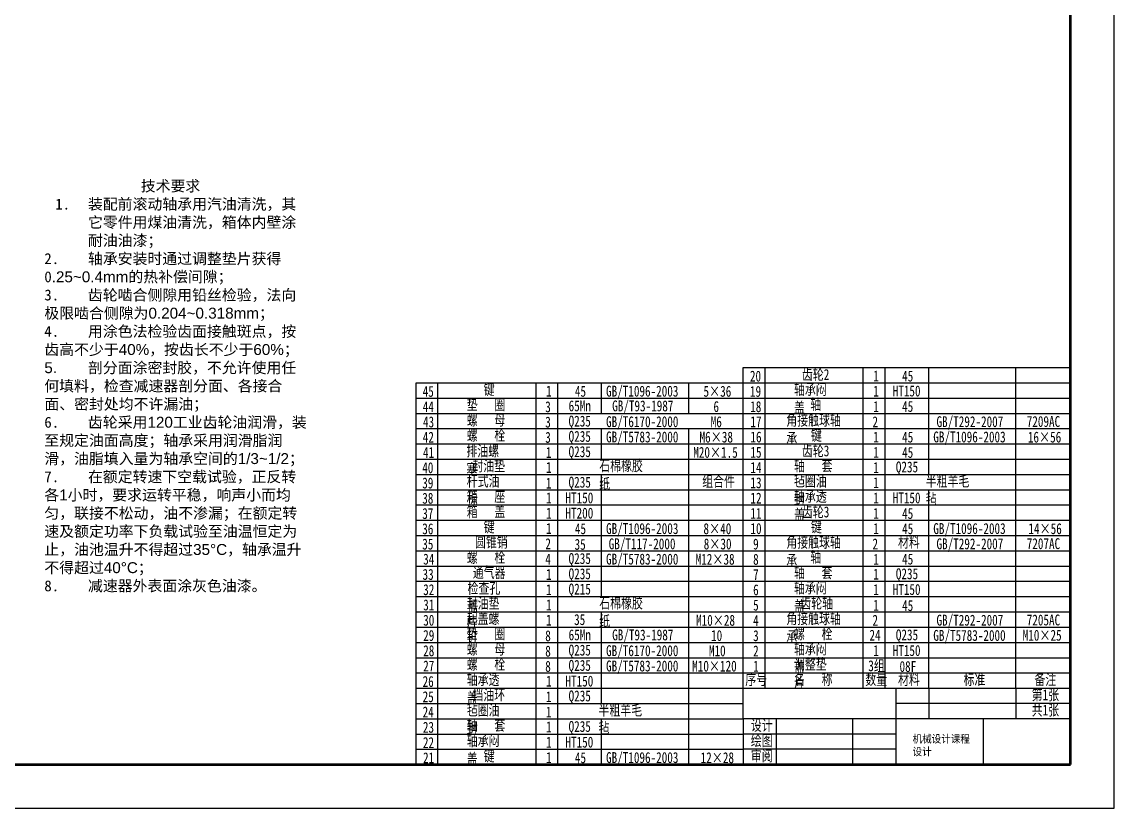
# Model space of a CAD drawing. Header units: millimetres. Extents: x 2354 to 3543, y 830 to 1671.
# Drawn here: x 3042 to 3543, y 830 to 1190 of the extents above; entities that cross this region are included whole.
import ezdxf

# ---------------------------------------------------------------- set-up
doc = ezdxf.new("R2010")
doc.units = ezdxf.units.MM
doc.layers.get('0').update_dxf_attribs({"lineweight": 30})
doc.layers.add('粗线', color=7, linetype='Continuous', lineweight=53)
doc.layers.add('细线', color=7, linetype='Continuous')
doc.styles.get("Standard").update_dxf_attribs({"font": 'arial.ttf'})

msp = doc.modelspace()

# ---------------------------------------------------------------- linework, layer by layer
for p, q in [((3372.958, 1024.753), (3372.958, 1031.753)), ((3372.958, 1031.753), (3522.958, 1031.753)), ((3222.958, 1017.753), (3222.958, 1024.753)), ((3222.958, 1024.753), (3372.958, 1024.753)), ((3372.958, 1017.753), (3372.958, 1024.753)), ((3222.958, 1010.753), (3222.958, 1017.753)), ((3372.958, 1010.753), (3372.958, 1017.753)), ((3222.958, 1003.753), (3222.958, 1010.753)), ((3372.958, 1003.753), (3372.958, 1010.753)), ((3222.958, 996.753), (3222.958, 1003.753)), ((3372.958, 996.753), (3372.958, 1003.753)), ((3222.958, 989.753), (3222.958, 996.753)), ((3372.958, 989.753), (3372.958, 996.753)), ((3222.958, 982.753), (3222.958, 989.753)), ((3372.958, 982.753), (3372.958, 989.753)), ((3222.958, 975.753), (3222.958, 982.753)), ((3372.958, 975.753), (3372.958, 982.753)), ((3222.958, 968.753), (3222.958, 975.753)), ((3372.958, 968.753), (3372.958, 975.753)), ((3222.958, 961.753), (3222.958, 968.753)), ((3372.958, 961.753), (3372.958, 968.753)), ((3222.958, 954.753), (3222.958, 961.753)), ((3372.958, 954.753), (3372.958, 961.753)), ((3222.958, 947.753), (3222.958, 954.753)), ((3372.958, 947.753), (3372.958, 954.753)), ((3222.958, 940.753), (3222.958, 947.753)), ((3372.958, 940.753), (3372.958, 947.753)), ((3222.958, 933.753), (3222.958, 940.753)), ((3372.958, 933.753), (3372.958, 940.753)), ((3222.958, 926.753), (3222.958, 933.753)), ((3372.958, 926.753), (3372.958, 933.753)), ((3222.958, 919.753), (3222.958, 926.753)), ((3372.958, 919.753), (3372.958, 926.753)), ((3222.958, 912.753), (3222.958, 919.753)), ((3372.958, 912.753), (3372.958, 919.753)), ((3222.958, 905.753), (3222.958, 912.753)), ((3372.958, 905.753), (3372.958, 912.753)), ((3222.958, 898.753), (3222.958, 905.753)), ((3372.958, 898.753), (3372.958, 905.753)), ((3222.958, 891.753), (3222.958, 898.753)), ((3372.958, 891.753), (3372.958, 898.753)), ((3222.958, 884.753), (3222.958, 891.753)), ((3372.958, 884.753), (3372.958, 891.753)), ((3222.958, 877.753), (3222.958, 884.753)), ((3372.958, 870.753), (3372.958, 884.753)), ((3372.958, 884.753), (3522.958, 884.753)), ((3222.958, 870.753), (3222.958, 877.753)), ((3222.958, 863.753), (3222.958, 870.753)), ((3372.958, 870.753), (3372.958, 849.753)), ((3222.958, 856.753), (3222.958, 863.753)), ((3222.958, 849.753), (3222.958, 856.753))]:
    msp.add_line(p, q)
at = {"layer": '粗线'}
for p, q in [((3522.958, 849.753), (3522.958, 1650.753)), ((2373.958, 849.753), (3522.958, 849.753))]:
    msp.add_line(p, q, dxfattribs=at)
at = {"layer": '细线'}
for p, q in [((3542.958, 829.753), (3542.958, 1670.753)), ((3382.958, 1024.753), (3382.958, 1031.753)), ((3427.958, 1024.753), (3427.958, 1031.753)), ((3437.958, 1024.753), (3437.958, 1031.753)), ((3457.958, 1024.753), (3457.958, 1031.753)), ((3497.958, 1024.753), (3497.958, 1031.753)), ((3232.958, 1017.753), (3232.958, 1024.753)), ((3277.958, 1017.753), (3277.958, 1024.753)), ((3287.958, 1017.753), (3287.958, 1024.753)), ((3307.958, 1017.753), (3307.958, 1024.753)), ((3347.958, 1017.753), (3347.958, 1024.753)), ((3372.958, 1024.753), (3522.958, 1024.753)), ((3382.958, 1017.753), (3382.958, 1024.753)), ((3382.958, 1024.753), (3382.958, 1024.753)), ((3427.958, 1017.753), (3427.958, 1024.753)), ((3437.958, 1017.753), (3437.958, 1024.753)), ((3457.958, 1017.753), (3457.958, 1024.753)), ((3497.958, 1017.753), (3497.958, 1024.753)), ((3222.958, 1017.753), (3372.958, 1017.753)), ((3232.958, 1010.753), (3232.958, 1017.753)), ((3232.958, 1017.753), (3232.958, 1017.753)), ((3277.958, 1010.753), (3277.958, 1017.753)), ((3287.958, 1010.753), (3287.958, 1017.753)), ((3307.958, 1010.753), (3307.958, 1017.753)), ((3347.958, 1010.753), (3347.958, 1017.753)), ((3372.958, 1017.753), (3522.958, 1017.753)), ((3382.958, 1010.753), (3382.958, 1017.753)), ((3427.958, 1010.753), (3427.958, 1017.753)), ((3437.958, 1010.753), (3437.958, 1017.753)), ((3457.958, 1010.753), (3457.958, 1017.753)), ((3497.958, 1010.753), (3497.958, 1017.753)), ((3222.958, 1010.753), (3372.958, 1010.753)), ((3232.958, 1003.753), (3232.958, 1010.753)), ((3277.958, 1003.753), (3277.958, 1010.753)), ((3287.958, 1003.753), (3287.958, 1010.753)), ((3372.958, 1010.753), (3522.958, 1010.753)), ((3382.958, 1003.753), (3382.958, 1010.753)), ((3427.958, 1003.753), (3427.958, 1010.753)), ((3437.958, 1003.753), (3437.958, 1010.753)), ((3457.958, 1003.753), (3457.958, 1010.753)), ((3497.958, 1003.753), (3497.958, 1010.753)), ((3222.958, 1003.753), (3372.958, 1003.753)), ((3232.958, 996.753), (3232.958, 1003.753)), ((3232.958, 1003.753), (3232.958, 1003.753)), ((3277.958, 996.753), (3277.958, 1003.753)), ((3287.958, 996.753), (3287.958, 1003.753)), ((3307.958, 996.753), (3307.958, 1003.753)), ((3347.958, 996.753), (3347.958, 1003.753)), ((3372.958, 1003.753), (3522.958, 1003.753)), ((3382.958, 996.753), (3382.958, 1003.753)), ((3427.958, 996.753), (3427.958, 1003.753)), ((3437.958, 996.753), (3437.958, 1003.753)), ((3457.958, 996.753), (3457.958, 1003.753)), ((3497.958, 996.753), (3497.958, 1003.753)), ((3222.958, 996.753), (3372.958, 996.753)), ((3232.958, 989.753), (3232.958, 996.753)), ((3277.958, 989.753), (3277.958, 996.753)), ((3287.958, 989.753), (3287.958, 996.753)), ((3307.958, 989.753), (3307.958, 996.753)), ((3347.958, 989.753), (3347.958, 996.753)), ((3372.958, 996.753), (3522.958, 996.753)), ((3382.958, 989.753), (3382.958, 996.753)), ((3427.958, 989.753), (3427.958, 996.753)), ((3437.958, 989.753), (3437.958, 996.753)), ((3457.958, 989.753), (3457.958, 996.753)), ((3497.958, 989.753), (3497.958, 996.753)), ((3222.958, 989.753), (3372.958, 989.753)), ((3232.958, 982.753), (3232.958, 989.753)), ((3277.958, 982.753), (3277.958, 989.753)), ((3287.958, 982.753), (3287.958, 989.753)), ((3347.958, 982.753), (3347.958, 989.753)), ((3372.958, 989.753), (3522.958, 989.753)), ((3382.958, 982.753), (3382.958, 989.753)), ((3427.958, 982.753), (3427.958, 989.753)), ((3437.958, 982.753), (3437.958, 989.753)), ((3457.958, 982.753), (3457.958, 989.753)), ((3497.958, 982.753), (3497.958, 989.753)), ((3222.958, 982.753), (3372.958, 982.753)), ((3232.958, 975.753), (3232.958, 982.753)), ((3277.958, 975.753), (3277.958, 982.753)), ((3287.958, 975.753), (3287.958, 982.753)), ((3307.958, 975.753), (3307.958, 982.753)), ((3347.958, 975.753), (3347.958, 982.753)), ((3372.958, 982.753), (3522.958, 982.753)), ((3382.958, 975.753), (3382.958, 982.753)), ((3427.958, 975.753), (3427.958, 982.753)), ((3437.958, 975.753), (3437.958, 982.753)), ((3497.958, 975.753), (3497.958, 982.753)), ((3222.958, 975.753), (3372.958, 975.753)), ((3232.958, 968.753), (3232.958, 975.753)), ((3232.958, 975.753), (3232.958, 975.753)), ((3277.958, 968.753), (3277.958, 975.753)), ((3287.958, 968.753), (3287.958, 975.753)), ((3307.958, 968.753), (3307.958, 975.753)), ((3347.958, 968.753), (3347.958, 975.753)), ((3372.958, 975.753), (3522.958, 975.753)), ((3382.958, 968.753), (3382.958, 975.753)), ((3427.958, 968.753), (3427.958, 975.753)), ((3437.958, 968.753), (3437.958, 975.753)), ((3457.958, 968.753), (3457.958, 975.753)), ((3497.958, 968.753), (3497.958, 975.753)), ((3222.958, 968.753), (3372.958, 968.753)), ((3222.958, 968.753), (3222.958, 968.753)), ((3232.958, 961.753), (3232.958, 968.753)), ((3277.958, 961.753), (3277.958, 968.753)), ((3287.958, 961.753), (3287.958, 968.753)), ((3307.958, 961.753), (3307.958, 968.753)), ((3347.958, 961.753), (3347.958, 968.753)), ((3372.958, 968.753), (3522.958, 968.753)), ((3382.958, 961.753), (3382.958, 968.753)), ((3427.958, 961.753), (3427.958, 968.753)), ((3437.958, 961.753), (3437.958, 968.753)), ((3457.958, 961.753), (3457.958, 968.753)), ((3497.958, 961.753), (3497.958, 968.753)), ((3222.958, 961.753), (3372.958, 961.753)), ((3232.958, 954.753), (3232.958, 961.753)), ((3232.958, 961.753), (3232.958, 961.753)), ((3277.958, 954.753), (3277.958, 961.753)), ((3287.958, 954.753), (3287.958, 961.753)), ((3307.958, 954.753), (3307.958, 961.753)), ((3347.958, 954.753), (3347.958, 961.753)), ((3372.958, 961.753), (3522.958, 961.753)), ((3382.958, 954.753), (3382.958, 961.753)), ((3427.958, 954.753), (3427.958, 961.753)), ((3437.958, 954.753), (3437.958, 961.753)), ((3457.958, 954.753), (3457.958, 961.753)), ((3497.958, 954.753), (3497.958, 961.753)), ((3222.958, 954.753), (3372.958, 954.753)), ((3232.958, 947.753), (3232.958, 954.753)), ((3277.958, 947.753), (3277.958, 954.753)), ((3287.958, 947.753), (3287.958, 954.753)), ((3307.958, 947.753), (3307.958, 954.753)), ((3347.958, 947.753), (3347.958, 954.753)), ((3372.958, 954.753), (3522.958, 954.753)), ((3382.958, 947.753), (3382.958, 954.753)), ((3427.958, 947.753), (3427.958, 954.753)), ((3437.958, 947.753), (3437.958, 954.753)), ((3457.958, 947.753), (3457.958, 954.753)), ((3497.958, 947.753), (3497.958, 954.753)), ((3222.958, 947.753), (3372.958, 947.753)), ((3232.958, 940.753), (3232.958, 947.753)), ((3277.958, 940.753), (3277.958, 947.753)), ((3287.958, 940.753), (3287.958, 947.753)), ((3307.958, 940.753), (3307.958, 947.753)), ((3347.958, 940.753), (3347.958, 947.753)), ((3372.958, 947.753), (3522.958, 947.753)), ((3382.958, 940.753), (3382.958, 947.753)), ((3427.958, 940.753), (3427.958, 947.753)), ((3437.958, 940.753), (3437.958, 947.753)), ((3457.958, 940.753), (3457.958, 947.753)), ((3497.958, 940.753), (3497.958, 947.753)), ((3222.958, 940.753), (3372.958, 940.753)), ((3232.958, 933.753), (3232.958, 940.753)), ((3277.958, 933.753), (3277.958, 940.753)), ((3287.958, 933.753), (3287.958, 940.753)), ((3307.958, 933.753), (3307.958, 940.753)), ((3347.958, 933.753), (3347.958, 940.753)), ((3372.958, 940.753), (3522.958, 940.753)), ((3382.958, 933.753), (3382.958, 940.753)), ((3427.958, 933.753), (3427.958, 940.753)), ((3437.958, 933.753), (3437.958, 940.753)), ((3457.958, 933.753), (3457.958, 940.753)), ((3497.958, 933.753), (3497.958, 940.753)), ((3222.958, 933.753), (3372.958, 933.753)), ((3232.958, 926.753), (3232.958, 933.753)), ((3277.958, 926.753), (3277.958, 933.753)), ((3287.958, 926.753), (3287.958, 933.753)), ((3307.958, 926.753), (3307.958, 933.753)), ((3347.958, 926.753), (3347.958, 933.753)), ((3372.958, 933.753), (3522.958, 933.753)), ((3382.958, 926.753), (3382.958, 933.753)), ((3427.958, 926.753), (3427.958, 933.753)), ((3437.958, 926.753), (3437.958, 933.753)), ((3457.958, 926.753), (3457.958, 933.753)), ((3497.958, 926.753), (3497.958, 933.753)), ((3222.958, 926.753), (3372.958, 926.753)), ((3232.958, 919.753), (3232.958, 926.753)), ((3277.958, 919.753), (3277.958, 926.753)), ((3287.958, 919.753), (3287.958, 926.753)), ((3347.958, 919.753), (3347.958, 926.753)), ((3372.958, 926.753), (3522.958, 926.753)), ((3382.958, 919.753), (3382.958, 926.753)), ((3427.958, 919.753), (3427.958, 926.753)), ((3437.958, 919.753), (3437.958, 926.753)), ((3457.958, 919.753), (3457.958, 926.753)), ((3497.958, 919.753), (3497.958, 926.753)), ((3222.958, 919.753), (3372.958, 919.753)), ((3232.958, 912.753), (3232.958, 919.753)), ((3277.958, 912.753), (3277.958, 919.753)), ((3287.958, 912.753), (3287.958, 919.753)), ((3307.958, 912.753), (3307.958, 919.753)), ((3347.958, 912.753), (3347.958, 919.753)), ((3372.958, 919.753), (3522.958, 919.753)), ((3382.958, 912.753), (3382.958, 919.753)), ((3382.958, 919.753), (3382.958, 919.753)), ((3427.958, 912.753), (3427.958, 919.753)), ((3437.958, 912.753), (3437.958, 919.753)), ((3457.958, 912.753), (3457.958, 919.753)), ((3497.958, 912.753), (3497.958, 919.753)), ((3222.958, 912.753), (3372.958, 912.753)), ((3232.958, 905.753), (3232.958, 912.753)), ((3277.958, 905.753), (3277.958, 912.753)), ((3287.958, 905.753), (3287.958, 912.753)), ((3307.958, 905.753), (3307.958, 912.753)), ((3347.958, 905.753), (3347.958, 912.753)), ((3372.958, 912.753), (3522.958, 912.753)), ((3372.958, 912.753), (3372.958, 912.753)), ((3382.958, 905.753), (3382.958, 912.753)), ((3427.958, 905.753), (3427.958, 912.753)), ((3437.958, 905.753), (3437.958, 912.753)), ((3457.958, 905.753), (3457.958, 912.753)), ((3497.958, 905.753), (3497.958, 912.753)), ((3222.958, 905.753), (3372.958, 905.753)), ((3232.958, 898.753), (3232.958, 905.753)), ((3277.958, 898.753), (3277.958, 905.753)), ((3287.958, 898.753), (3287.958, 905.753)), ((3307.958, 898.753), (3307.958, 905.753)), ((3347.958, 898.753), (3347.958, 905.753)), ((3372.958, 905.753), (3522.958, 905.753)), ((3382.958, 898.753), (3382.958, 905.753)), ((3382.958, 905.753), (3382.958, 905.753)), ((3427.958, 898.753), (3427.958, 905.753)), ((3437.958, 898.753), (3437.958, 905.753)), ((3457.958, 898.753), (3457.958, 905.753)), ((3497.958, 898.753), (3497.958, 905.753)), ((3222.958, 898.753), (3372.958, 898.753)), ((3232.958, 891.753), (3232.958, 898.753)), ((3277.958, 891.753), (3277.958, 898.753)), ((3287.958, 891.753), (3287.958, 898.753)), ((3307.958, 891.753), (3307.958, 898.753)), ((3347.958, 891.753), (3347.958, 898.753)), ((3372.958, 898.753), (3522.958, 898.753)), ((3382.958, 891.753), (3382.958, 898.753)), ((3427.958, 891.753), (3427.958, 898.753)), ((3437.958, 891.753), (3437.958, 898.753)), ((3457.958, 891.753), (3457.958, 898.753)), ((3497.958, 891.753), (3497.958, 898.753)), ((3222.958, 891.753), (3372.958, 891.753)), ((3232.958, 884.753), (3232.958, 891.753)), ((3277.958, 884.753), (3277.958, 891.753)), ((3287.958, 884.753), (3287.958, 891.753)), ((3307.958, 884.753), (3307.958, 891.753)), ((3347.958, 884.753), (3347.958, 891.753)), ((3372.958, 891.753), (3522.958, 891.753)), ((3382.958, 884.753), (3382.958, 891.753)), ((3427.958, 884.753), (3427.958, 891.753)), ((3437.958, 884.753), (3437.958, 891.753)), ((3457.958, 884.753), (3457.958, 891.753)), ((3497.958, 884.753), (3497.958, 891.753)), ((3222.958, 884.753), (3372.958, 884.753)), ((3232.958, 877.753), (3232.958, 884.753)), ((3277.958, 877.753), (3277.958, 884.753)), ((3287.958, 877.753), (3287.958, 884.753)), ((3307.958, 877.753), (3307.958, 884.753)), ((3347.958, 877.753), (3347.958, 884.753)), ((3442.958, 884.753), (3442.958, 870.753)), ((3457.958, 884.753), (3457.958, 870.753)), ((3497.958, 884.753), (3497.958, 870.753)), ((3222.958, 877.753), (3372.958, 877.753)), ((3232.958, 870.753), (3232.958, 877.753)), ((3277.958, 870.753), (3277.958, 877.753)), ((3287.958, 870.753), (3287.958, 877.753)), ((3347.958, 870.753), (3347.958, 877.753)), ((3522.958, 877.753), (3442.958, 877.753)), ((3222.958, 870.753), (3372.958, 870.753)), ((3232.958, 863.753), (3232.958, 870.753)), ((3277.958, 863.753), (3277.958, 870.753)), ((3287.958, 863.753), (3287.958, 870.753)), ((3307.958, 863.753), (3307.958, 870.753)), ((3347.958, 863.753), (3347.958, 870.753)), ((3442.958, 870.753), (3372.958, 870.753)), ((3387.958, 870.753), (3387.958, 849.753)), ((3422.958, 870.753), (3422.958, 849.753)), ((3522.958, 870.753), (3442.958, 870.753)), ((3442.958, 870.753), (3442.958, 849.753)), ((3482.958, 870.753), (3482.958, 849.753)), ((3222.958, 863.753), (3372.958, 863.753)), ((3232.958, 856.753), (3232.958, 863.753)), ((3277.958, 856.753), (3277.958, 863.753)), ((3287.958, 856.753), (3287.958, 863.753)), ((3307.958, 856.753), (3307.958, 863.753)), ((3347.958, 856.753), (3347.958, 863.753)), ((3442.958, 863.753), (3372.958, 863.753)), ((3222.958, 856.753), (3372.958, 856.753)), ((3232.958, 849.753), (3232.958, 856.753)), ((3232.958, 856.753), (3232.958, 856.753)), ((3277.958, 849.753), (3277.958, 856.753)), ((3287.958, 849.753), (3287.958, 856.753)), ((3307.958, 849.753), (3307.958, 856.753)), ((3347.958, 849.753), (3347.958, 856.753)), ((3442.958, 856.753), (3372.958, 856.753)), ((3222.958, 849.753), (3372.958, 849.753)), ((3222.958, 849.753), (3222.958, 849.753)), ((3222.958, 849.753), (3372.958, 849.753)), ((2353.958, 829.753), (3542.958, 829.753))]:
    msp.add_line(p, q, dxfattribs=at)

# ---------------------------------------------------------------- texts
at = {"attachment_point": 1}
for s, width, insert, char_height in [('{\\f长仿宋体|b0|i0|c134|p49;齿轮2}', 18.35678, (3399.84, 1031.081), 5), ('{\\f长仿宋体|b0|i0|c134|p49;20}', 15, (3376.002, 1030.346), 5), ('{\\f长仿宋体|b0|i0|c134|p49;1}', 15, (3432.555, 1030.431), 5), ('{\\f长仿宋体|b0|i0|c134|p49;45}', 15, (3445.766, 1030.381), 5), ('{\\f长仿宋体|b0|i0|c134|p49;45}', 15, (3226.002, 1023.346), 5), ('{\\f长仿宋体|b0|i0|c134|p49;键}', 18.35678, (3253.957, 1024.258), 5), ('{\\f长仿宋体|b0|i0|c134|p49;1}', 15, (3282.562, 1023.496), 5), ('{\\f长仿宋体|b0|i0|c134|p49;45}', 15, (3295.766, 1023.381), 5), ('{\\f长仿宋体|b0|i0|c134|p49;GB/T1096-2003}', 15, (3310.054, 1023.453), 5), ('{\\f长仿宋体|b0|i0|c134|p49;5×36}', 17.14946, (3354.71, 1023.396), 5), ('{\\f长仿宋体|b0|i0|c134|p49;19}', 15, (3376.03, 1023.346), 5), ('{\\f长仿宋体|b0|i0|c134|p49;轴承闷盖}', 18.35678, (3396.196, 1024.258), 5), ('{\\f长仿宋体|b0|i0|c134|p49;1}', 15, (3432.562, 1023.496), 5), ('{\\f长仿宋体|b0|i0|c134|p49;HT150}', 15, (3441.445, 1023.533), 5), ('{\\f长仿宋体|b0|i0|c134|p49;垫   圈}', 18.35678, (3246.196, 1017.258), 5), ('{\\f长仿宋体|b0|i0|c134|p49;65Mn}', 15, (3292.887, 1016.715), 5), ('{\\f长仿宋体|b0|i0|c134|p49;GB/T93-1987}', 15, (3312.865, 1016.694), 5), ('{\\f长仿宋体|b0|i0|c134|p49;轴}', 18.35678, (3403.681, 1017.421), 5), ('{\\f长仿宋体|b0|i0|c134|p49;44}', 15, (3226.03, 1016.346), 5), ('{\\f长仿宋体|b0|i0|c134|p49;3}', 15, (3282.172, 1016.273), 5), ('{\\f长仿宋体|b0|i0|c134|p49;6}', 21.0048, (3359.284, 1016.396), 5), ('{\\f长仿宋体|b0|i0|c134|p49;18}', 15, (3376.126, 1016.346), 5), ('{\\f长仿宋体|b0|i0|c134|p49;1}', 15, (3432.526, 1016.353), 5), ('{\\f长仿宋体|b0|i0|c134|p49;45}', 15, (3445.766, 1016.448), 5), ('{\\f长仿宋体|b0|i0|c134|p49;43}', 15, (3226.126, 1009.346), 5), ('{\\f长仿宋体|b0|i0|c134|p49;螺   母}', 18.35678, (3246.196, 1010.258), 5), ('{\\f长仿宋体|b0|i0|c134|p49;3}', 15, (3282.172, 1009.273), 5), ('{\\f长仿宋体|b0|i0|c134|p49;Q235}', 15, (3292.887, 1009.715), 5), ('{\\f长仿宋体|b0|i0|c134|p49;GB/T6170-2000}', 15, (3310.054, 1009.453), 5), ('{\\f长仿宋体|b0|i0|c134|p49;M6}', 21.0048, (3358.032, 1009.396), 5), ('{\\f长仿宋体|b0|i0|c134|p49;17}', 15, (3376.231, 1009.438), 5), ('{\\f长仿宋体|b0|i0|c134|p49;角接触球轴承}', 28.27608, (3392.679, 1010.186), 5), ('{\\f长仿宋体|b0|i0|c134|p49;2}', 15, (3432.174, 1009.392), 5), ('{\\f长仿宋体|b0|i0|c134|p49;GB/T292-2007}', 15, (3461.526, 1009.453), 5), ('{\\f长仿宋体|b0|i0|c134|p49;7209AC}', 15, (3502.887, 1009.537), 5), ('{\\f长仿宋体|b0|i0|c134|p49;42}', 15, (3226.03, 1002.346), 5), ('{\\f长仿宋体|b0|i0|c134|p49;螺   栓}', 18.35678, (3246.196, 1003.258), 5), ('{\\f长仿宋体|b0|i0|c134|p49;3}', 15, (3282.172, 1002.273), 5), ('{\\f长仿宋体|b0|i0|c134|p49;Q235}', 15, (3292.887, 1002.715), 5), ('{\\f长仿宋体|b0|i0|c134|p49;GB/T5783-2000}', 15, (3310.054, 1002.453), 5), ('{\\f长仿宋体|b0|i0|c134|p49;M6×38}', 21.0048, (3352.907, 1002.396), 5), ('{\\f长仿宋体|b0|i0|c134|p49;16}', 15, (3376.231, 1002.438), 5), ('{\\f长仿宋体|b0|i0|c134|p49;键}', 18.35678, (3403.957, 1003.258), 5), ('{\\f长仿宋体|b0|i0|c134|p49;1}', 15, (3432.555, 1002.431), 5), ('{\\f长仿宋体|b0|i0|c134|p49;1}', 15, (3432.555, 1002.431), 5), ('{\\f长仿宋体|b0|i0|c134|p49;45}', 15, (3445.766, 1002.381), 5), ('{\\f长仿宋体|b0|i0|c134|p49;GB/T1096-2003}', 15, (3460.054, 1002.453), 5), ('{\\f长仿宋体|b0|i0|c134|p49;16×56}', 17.14946, (3503.4, 1002.396), 5), ('{\\f长仿宋体|b0|i0|c134|p49;排油螺塞}', 18.35678, (3246.035, 996.081), 5), ('{\\f长仿宋体|b0|i0|c134|p49;齿轮3}', 18.35678, (3399.84, 996.081), 5), ('{\\f长仿宋体|b0|i0|c134|p49;41}', 15, (3226.126, 995.346), 5), ('{\\f长仿宋体|b0|i0|c134|p49;1}', 15, (3282.526, 995.353), 5), ('{\\f长仿宋体|b0|i0|c134|p49;Q235}', 15, (3292.887, 995.715), 5), ('{\\f长仿宋体|b0|i0|c134|p49;M20×1.5}', 21.0048, (3350.022, 995.396), 5), ('{\\f长仿宋体|b0|i0|c134|p49;15}', 15, (3376.231, 995.438), 5), ('{\\f长仿宋体|b0|i0|c134|p49;1}', 15, (3432.555, 995.431), 5), ('{\\f长仿宋体|b0|i0|c134|p49;45}', 15, (3445.766, 995.381), 5), ('{\\f长仿宋体|b0|i0|c134|p49;40}', 15, (3225.794, 988.346), 5), ('{\\f长仿宋体|b0|i0|c134|p49;封油垫}', 18.35678, (3248.761, 989.258), 5), ('{\\f长仿宋体|b0|i0|c134|p49;1}', 15, (3282.562, 988.496), 5), ('{\\f长仿宋体|b0|i0|c134|p49;石棉橡胶纸}', 22.62923, (3306.926, 989.332), 5), ('{\\f长仿宋体|b0|i0|c134|p49;14}', 15, (3376.231, 988.438), 5), ('{\\f长仿宋体|b0|i0|c134|p49;轴   套}', 18.35678, (3396.196, 989.258), 5), ('{\\f长仿宋体|b0|i0|c134|p49;1}', 15, (3432.555, 988.431), 5), ('{\\f长仿宋体|b0|i0|c134|p49;Q235}', 15, (3442.887, 988.715), 5), ('{\\f长仿宋体|b0|i0|c134|p49;杆式油标}', 18.35678, (3246.202, 982.258), 5), ('{\\f长仿宋体|b0|i0|c134|p49;Q235}', 15, (3292.887, 981.715), 5), ('{\\f长仿宋体|b0|i0|c134|p49;组合件}', 21.0048, (3354.135, 982.118), 5), ('{\\f长仿宋体|b0|i0|c134|p49;毡圈油封}', 18.35678, (3396.196, 982.258), 5), ('{\\f长仿宋体|b0|i0|c134|p49;半粗羊毛毡}', 22.62923, (3456.573, 982.258), 5), ('{\\f长仿宋体|b0|i0|c134|p49;39}', 15, (3225.794, 981.346), 5), ('{\\f长仿宋体|b0|i0|c134|p49;1}', 15, (3282.523, 981.301), 5), ('{\\f长仿宋体|b0|i0|c134|p49;13}', 15, (3376.231, 981.438), 5), ('{\\f长仿宋体|b0|i0|c134|p49;1}', 15, (3432.562, 981.496), 5), ('{\\f长仿宋体|b0|i0|c134|p49;38}', 15, (3225.794, 974.346), 5), ('{\\f长仿宋体|b0|i0|c134|p49;箱   座}', 18.35678, (3246.196, 975.258), 5), ('{\\f长仿宋体|b0|i0|c134|p49;1}', 15, (3282.562, 974.496), 5), ('{\\f长仿宋体|b0|i0|c134|p49;HT150}', 15, (3291.445, 974.533), 5), ('{\\f长仿宋体|b0|i0|c134|p49;12}', 15, (3376.231, 974.438), 5), ('{\\f长仿宋体|b0|i0|c134|p49;轴承透盖}', 18.35678, (3396.196, 975.258), 5), ('{\\f长仿宋体|b0|i0|c134|p49;1}', 15, (3432.562, 974.496), 5), ('{\\f长仿宋体|b0|i0|c134|p49;HT150}', 15, (3441.445, 974.533), 5), ('{\\f长仿宋体|b0|i0|c134|p49;37}', 15, (3225.794, 967.346), 5), ('{\\f长仿宋体|b0|i0|c134|p49;箱   盖}', 18.35678, (3246.196, 968.258), 5), ('{\\f长仿宋体|b0|i0|c134|p49;1}', 15, (3282.562, 967.496), 5), ('{\\f长仿宋体|b0|i0|c134|p49;HT200}', 15, (3291.445, 967.533), 5), ('{\\f长仿宋体|b0|i0|c134|p49;11}', 15, (3376.231, 967.438), 5), ('{\\f长仿宋体|b0|i0|c134|p49;齿轮3}', 18.35678, (3399.84, 968.081), 5), ('{\\f长仿宋体|b0|i0|c134|p49;1}', 15, (3432.555, 967.431), 5), ('{\\f长仿宋体|b0|i0|c134|p49;45}', 15, (3445.766, 967.381), 5), ('{\\f长仿宋体|b0|i0|c134|p49;键}', 18.35678, (3253.957, 961.258), 5), ('{\\f长仿宋体|b0|i0|c134|p49;键}', 18.35678, (3403.957, 961.258), 5), ('{\\f长仿宋体|b0|i0|c134|p49;36}', 15, (3225.794, 960.346), 5), ('{\\f长仿宋体|b0|i0|c134|p49;1}', 15, (3282.562, 960.496), 5), ('{\\f长仿宋体|b0|i0|c134|p49;45}', 15, (3295.766, 960.381), 5), ('{\\f长仿宋体|b0|i0|c134|p49;GB/T1096-2003}', 15, (3310.054, 960.453), 5), ('{\\f长仿宋体|b0|i0|c134|p49;8×40}', 17.14946, (3354.71, 960.396), 5), ('{\\f长仿宋体|b0|i0|c134|p49;10}', 15, (3376.231, 960.438), 5), ('{\\f长仿宋体|b0|i0|c134|p49;1}', 15, (3432.555, 960.431), 5), ('{\\f长仿宋体|b0|i0|c134|p49;45}', 15, (3445.766, 960.381), 5), ('{\\f长仿宋体|b0|i0|c134|p49;GB/T1096-2003}', 15, (3460.054, 960.453), 5), ('{\\f长仿宋体|b0|i0|c134|p49;14×56}', 15, (3503.651, 960.396), 5), ('{\\f长仿宋体|b0|i0|c134|p49;35}', 15, (3225.794, 953.346), 5), ('{\\f长仿宋体|b0|i0|c134|p49;圆锥销}', 18.35678, (3249.958, 954.258), 5), ('{\\f长仿宋体|b0|i0|c134|p49;2}', 15, (3282.226, 953.496), 5), ('{\\f长仿宋体|b0|i0|c134|p49;35}', 15, (3295.622, 953.218), 5), ('{\\f长仿宋体|b0|i0|c134|p49;GB/T117-2000}', 15, (3311.26, 953.453), 5), ('{\\f长仿宋体|b0|i0|c134|p49;8×30}', 21.0048, (3354.819, 953.396), 5), ('{\\f长仿宋体|b0|i0|c134|p49;9}', 15, (3377.462, 953.346), 5), ('{\\f长仿宋体|b0|i0|c134|p49;角接触球轴承}', 28.27608, (3392.679, 954.186), 5), ('{\\f长仿宋体|b0|i0|c134|p49;2}', 15, (3432.174, 953.392), 5), ('{\\f长仿宋体|b0|i0|c134|p49;材料}', 15, (3443.913, 954.258), 5), ('{\\f长仿宋体|b0|i0|c134|p49;GB/T292-2007}', 15, (3461.526, 953.453), 5), ('{\\f长仿宋体|b0|i0|c134|p49;7207AC}', 15, (3502.887, 953.537), 5), ('{\\f长仿宋体|b0|i0|c134|p49;34}', 15, (3226.231, 946.438), 5), ('{\\f长仿宋体|b0|i0|c134|p49;螺   栓}', 18.35678, (3246.196, 947.258), 5), ('{\\f长仿宋体|b0|i0|c134|p49;Q235}', 15, (3292.887, 946.715), 5), ('{\\f长仿宋体|b0|i0|c134|p49;GB/T5783-2000}', 15, (3310.054, 946.453), 5), ('{\\f长仿宋体|b0|i0|c134|p49;M12×38}', 21.0048, (3351.11, 946.396), 5), ('{\\f长仿宋体|b0|i0|c134|p49;轴}', 18.35678, (3403.681, 947.421), 5), ('{\\f长仿宋体|b0|i0|c134|p49;4}', 15, (3282.174, 946.392), 5), ('{\\f长仿宋体|b0|i0|c134|p49;8}', 15, (3377.462, 946.346), 5), ('{\\f长仿宋体|b0|i0|c134|p49;1}', 15, (3432.526, 946.353), 5), ('{\\f长仿宋体|b0|i0|c134|p49;45}', 15, (3445.766, 946.448), 5), ('{\\f长仿宋体|b0|i0|c134|p49;33}', 15, (3225.919, 939.438), 5), ('{\\f长仿宋体|b0|i0|c134|p49;通气器}', 18.35678, (3248.967, 940.374), 5), ('{\\f长仿宋体|b0|i0|c134|p49;1}', 15, (3282.555, 939.431), 5), ('{\\f长仿宋体|b0|i0|c134|p49;1}', 15, (3282.555, 939.431), 5), ('{\\f长仿宋体|b0|i0|c134|p49;Q235}', 15, (3292.887, 939.715), 5), ('{\\f长仿宋体|b0|i0|c134|p49;7}', 15, (3377.462, 939.346), 5), ('{\\f长仿宋体|b0|i0|c134|p49;轴   套}', 18.35678, (3396.196, 940.258), 5), ('{\\f长仿宋体|b0|i0|c134|p49;1}', 15, (3432.5, 939.569), 5), ('{\\f长仿宋体|b0|i0|c134|p49;Q235}', 15, (3442.887, 939.715), 5), ('{\\f长仿宋体|b0|i0|c134|p49;32}', 15, (3226.231, 932.438), 5), ('{\\f长仿宋体|b0|i0|c134|p49;检查孔盖}', 18.35678, (3246.559, 933.099), 5), ('{\\f长仿宋体|b0|i0|c134|p49;1}', 15, (3282.555, 932.431), 5), ('{\\f长仿宋体|b0|i0|c134|p49;Q215}', 15, (3292.887, 932.715), 5), ('{\\f长仿宋体|b0|i0|c134|p49;6}', 15, (3377.462, 932.346), 5), ('{\\f长仿宋体|b0|i0|c134|p49;轴承闷盖}', 18.35678, (3396.196, 933.258), 5), ('{\\f长仿宋体|b0|i0|c134|p49;1}', 15, (3432.562, 932.496), 5), ('{\\f长仿宋体|b0|i0|c134|p49;HT150}', 15, (3441.445, 932.533), 5), ('{\\f长仿宋体|b0|i0|c134|p49;封油垫片}', 18.35678, (3246.196, 926.258), 5), ('{\\f长仿宋体|b0|i0|c134|p49;石棉橡胶纸}', 22.62923, (3306.926, 926.332), 5), ('{\\f长仿宋体|b0|i0|c134|p49;齿轮轴}', 18.35678, (3399.126, 926.258), 5), ('{\\f长仿宋体|b0|i0|c134|p49;31}', 15, (3226.231, 925.438), 5), ('{\\f长仿宋体|b0|i0|c134|p49;1}', 15, (3282.555, 925.431), 5), ('{\\f长仿宋体|b0|i0|c134|p49;5}', 15, (3377.462, 925.346), 5), ('{\\f长仿宋体|b0|i0|c134|p49;1}', 15, (3432.523, 925.301), 5), ('{\\f长仿宋体|b0|i0|c134|p49;45}', 15, (3445.766, 925.139), 5), ('{\\f长仿宋体|b0|i0|c134|p49;30}', 15, (3226.231, 918.438), 5), ('{\\f长仿宋体|b0|i0|c134|p49;起盖螺钉}', 18.35678, (3246.196, 919.258), 5), ('{\\f长仿宋体|b0|i0|c134|p49;1}', 15, (3282.562, 918.496), 5), ('{\\f长仿宋体|b0|i0|c134|p49;35}', 15, (3295.412, 918.715), 5), ('{\\f长仿宋体|b0|i0|c134|p49;M10×28}', 21.0048, (3351.316, 918.396), 5), ('{\\f长仿宋体|b0|i0|c134|p49;4}', 15, (3377.462, 918.346), 5), ('{\\f长仿宋体|b0|i0|c134|p49;角接触球轴承}', 28.27608, (3392.679, 919.186), 5), ('{\\f长仿宋体|b0|i0|c134|p49;2}', 15, (3432.174, 918.392), 5), ('{\\f长仿宋体|b0|i0|c134|p49;GB/T292-2007}', 15, (3461.526, 918.453), 5), ('{\\f长仿宋体|b0|i0|c134|p49;7205AC}', 15, (3502.887, 918.537), 5), ('{\\f长仿宋体|b0|i0|c134|p49;29}', 15, (3226.231, 911.438), 5), ('{\\f长仿宋体|b0|i0|c134|p49;垫   圈}', 18.35678, (3246.196, 912.258), 5), ('{\\f长仿宋体|b0|i0|c134|p49;65Mn}', 15, (3292.887, 911.715), 5), ('{\\f长仿宋体|b0|i0|c134|p49;GB/T93-1987}', 15, (3312.865, 911.694), 5), ('{\\f长仿宋体|b0|i0|c134|p49;10}', 21.0048, (3358.186, 911.396), 5), ('{\\f长仿宋体|b0|i0|c134|p49;3}', 15, (3377.462, 911.346), 5), ('{\\f长仿宋体|b0|i0|c134|p49;螺   栓}', 18.35678, (3396.196, 912.258), 5), ('{\\f长仿宋体|b0|i0|c134|p49;24}', 15, (3430.792, 911.582), 5), ('{\\f长仿宋体|b0|i0|c134|p49;Q235}', 15, (3442.887, 911.715), 5), ('{\\f长仿宋体|b0|i0|c134|p49;GB/T5783-2000}', 15, (3460.054, 911.453), 5), ('{\\f长仿宋体|b0|i0|c134|p49;M10×25}', 21.2792, (3501.035, 911.54), 5), ('{\\f长仿宋体|b0|i0|c134|p49;8}', 15, (3282.172, 911.273), 5), ('{\\f长仿宋体|b0|i0|c134|p49;28}', 15, (3226.231, 904.438), 5), ('{\\f长仿宋体|b0|i0|c134|p49;螺   母}', 18.35678, (3246.196, 905.258), 5), ('{\\f长仿宋体|b0|i0|c134|p49;8}', 15, (3282.172, 904.273), 5), ('{\\f长仿宋体|b0|i0|c134|p49;Q235}', 15, (3292.887, 904.715), 5), ('{\\f长仿宋体|b0|i0|c134|p49;GB/T6170-2000}', 15, (3310.054, 904.453), 5), ('{\\f长仿宋体|b0|i0|c134|p49;M10}', 21.0048, (3357.213, 904.396), 5), ('{\\f长仿宋体|b0|i0|c134|p49;2}', 15, (3377.462, 904.346), 5), ('{\\f长仿宋体|b0|i0|c134|p49;轴承闷盖}', 18.35678, (3396.196, 905.258), 5), ('{\\f长仿宋体|b0|i0|c134|p49;1}', 15, (3432.562, 904.496), 5), ('{\\f长仿宋体|b0|i0|c134|p49;HT150}', 15, (3441.445, 904.533), 5), ('{\\f长仿宋体|b0|i0|c134|p49;27}', 15, (3226.231, 897.438), 5), ('{\\f长仿宋体|b0|i0|c134|p49;螺   栓}', 18.35678, (3246.196, 898.258), 5), ('{\\f长仿宋体|b0|i0|c134|p49;8}', 15, (3282.172, 897.273), 5), ('{\\f长仿宋体|b0|i0|c134|p49;Q235}', 15, (3292.887, 897.715), 5), ('{\\f长仿宋体|b0|i0|c134|p49;GB/T5783-2000}', 15, (3310.054, 897.453), 5), ('{\\f长仿宋体|b0|i0|c134|p49;M10×120}', 21.0048, (3349.537, 897.396), 5), ('{\\f长仿宋体|b0|i0|c134|p49;1}', 15, (3377.462, 897.346), 5), ('{\\f长仿宋体|b0|i0|c134|p49;调整垫片}', 18.35678, (3396.196, 898.258), 5), ('{\\f长仿宋体|b0|i0|c134|p49;3组}', 15, (3430.251, 897.54), 5), ('{\\f长仿宋体|b0|i0|c134|p49;08F}', 15, (3444.586, 897.218), 5), ('{\\f长仿宋体|b0|i0|c134|p49;轴承透盖}', 18.35678, (3246.196, 891.258), 5), ('{\\f长仿宋体|b0|i0|c134|p49;序号}', 15, (3373.913, 891.258), 5), ('{\\f长仿宋体|b0|i0|c134|p49;名   称}', 18.35678, (3396.196, 891.258), 5), ('{\\f长仿宋体|b0|i0|c134|p49;数量}', 15, (3428.913, 891.258), 5), ('{\\f长仿宋体|b0|i0|c134|p49;材料}', 15, (3443.913, 891.258), 5), ('{\\f长仿宋体|b0|i0|c134|p49;标准}', 15, (3473.913, 891.258), 5), ('{\\f长仿宋体|b0|i0|c134|p49;备注}', 15, (3506.413, 891.258), 5), ('{\\f长仿宋体|b0|i0|c134|p49;26}', 15, (3225.96, 890.346), 5), ('{\\f长仿宋体|b0|i0|c134|p49;1}', 15, (3282.562, 890.496), 5), ('{\\f长仿宋体|b0|i0|c134|p49;HT150}', 15, (3291.445, 890.533), 5), ('{\\f长仿宋体|b0|i0|c134|p49;25}', 15, (3225.96, 883.346), 5), ('{\\f长仿宋体|b0|i0|c134|p49;挡油环}', 18.35678, (3248.8, 884.224), 5), ('{\\f长仿宋体|b0|i0|c134|p49;1}', 15, (3282.526, 883.353), 5), ('{\\f长仿宋体|b0|i0|c134|p49;Q235}', 15, (3292.887, 883.715), 5), ('{\\f长仿宋体|b0|i0|c134|p49;第1张}', 15, (3505.163, 884.258), 5), ('{\\f长仿宋体|b0|i0|c134|p49;24}', 15, (3225.96, 876.346), 5), ('{\\f长仿宋体|b0|i0|c134|p49;毡圈油封}', 18.35678, (3246.196, 877.258), 5), ('{\\f长仿宋体|b0|i0|c134|p49;半粗羊毛毡}', 22.62923, (3306.573, 877.258), 5), ('{\\f长仿宋体|b0|i0|c134|p49;共1张}', 15, (3505.163, 877.258), 5), ('{\\f长仿宋体|b0|i0|c134|p49;1}', 15, (3282.526, 876.353), 5), ('{\\f长仿宋体|b0|i0|c134|p49;23}', 15, (3226.087, 869.346), 5), ('{\\f长仿宋体|b0|i0|c134|p49;轴   套}', 18.35678, (3246.196, 870.258), 5), ('{\\f长仿宋体|b0|i0|c134|p49;1}', 15, (3282.562, 869.496), 5), ('{\\f长仿宋体|b0|i0|c134|p49;Q235}', 15, (3292.887, 869.715), 5), ('{\\f长仿宋体|b0|i0|c134|p49;设计}', 15, (3376.413, 870.258), 5), ('{\\f长仿宋体|b0|i0|c134|p49;22}', 15, (3226.106, 862.346), 5), ('{\\f长仿宋体|b0|i0|c134|p49;轴承闷盖}', 18.35678, (3246.196, 863.258), 5), ('{\\f长仿宋体|b0|i0|c134|p49;1}', 15, (3282.562, 862.496), 5), ('{\\f长仿宋体|b0|i0|c134|p49;HT150}', 15, (3291.445, 862.533), 5), ('{\\f长仿宋体|b0|i0|c134|p49;绘图}', 15, (3376.413, 863.258), 5), ('{\\f长仿宋体|b0|i0|c134|p49;机械设计课程设计}', 27.07674, (3450.574, 863.258), 3.5), ('{\\f长仿宋体|b0|i0|c134|p49;键}', 18.35678, (3253.957, 856.258), 5), ('{\\f长仿宋体|b0|i0|c134|p49;审阅}', 15, (3376.413, 856.258), 5), ('{\\f长仿宋体|b0|i0|c134|p49;21}', 15, (3226.145, 855.346), 5), ('{\\f长仿宋体|b0|i0|c134|p49;1}', 15, (3282.555, 855.431), 5), ('{\\f长仿宋体|b0|i0|c134|p49;45}', 15, (3295.766, 855.381), 5), ('{\\f长仿宋体|b0|i0|c134|p49;GB/T1096-2003}', 15, (3310.054, 855.453), 5), ('{\\f长仿宋体|b0|i0|c134|p49;12×28}', 17.14946, (3353.4, 855.396), 5)]:
    msp.add_mtext_dynamic_manual_height_columns(s, width=width, gutter_width=12.5, heights=[0], dxfattribs=dict(at, insert=insert, char_height=char_height))
at = {"layer": '细线', "insert": (3052.556, 1117.555), "char_height": 5, "attachment_point": 1}
msp.add_mtext_dynamic_manual_height_columns('{\\fSimSun|b0|i0|c134|p2;             技术要求\\P\\pi-15,l20,t20;1.^I装配前滚动轴承用汽油清洗，其它零件用煤油清洗，箱体内壁涂耐油油漆；\\P2.^I轴承安装时通过调整垫片获得0}.25~0.4mm{\\fSimSun|b0|i0|c134|p2;的热补偿间隙；\\P3.^I齿轮啮合侧隙用铅丝检验，法向极限啮合侧隙为}0.204~0.318mm{\\fSimSun|b0|i0|c134|p2;；\\P4.^I用涂色法检验齿面接触斑点，按齿高不少于}40%{\\fSimSun|b0|i0|c134|p2;，按齿长不少于}60%{\\fSimSun|b0|i0|c134|p2;；\\P}5.^I{\\fSimSun|b0|i0|c134|p2;剖分面涂密封胶，不允许使用任何填料，检查减速器剖分面、各接合面、密封处均不许漏油；\\P6.^I齿轮采用}120{\\fSimSun|b0|i0|c134|p2;工业齿轮油润滑，装至规定油面高度；轴承采用润滑脂润滑，油脂填入量为轴承空间的}1/3~1/2{\\fSimSun|b0|i0|c134|p2;；\\P7.^I在额定转速下空载试验，正反转各}1{\\fSimSun|b0|i0|c134|p2;小时，要求运转平稳，响声小而均匀，联接不松动，油不渗漏；在额定转速及额定功率下负载试验至油温恒定为止，油池温升不得超过}35°C{\\fSimSun|b0|i0|c134|p2;，轴承温升不得超过}40°C{\\fSimSun|b0|i0|c134|p2;；\\P8.^I减速器外表面涂灰色油漆。}', width=120.65753, gutter_width=12.5, heights=[0], dxfattribs=at)

doc.saveas('drawing.dxf')
